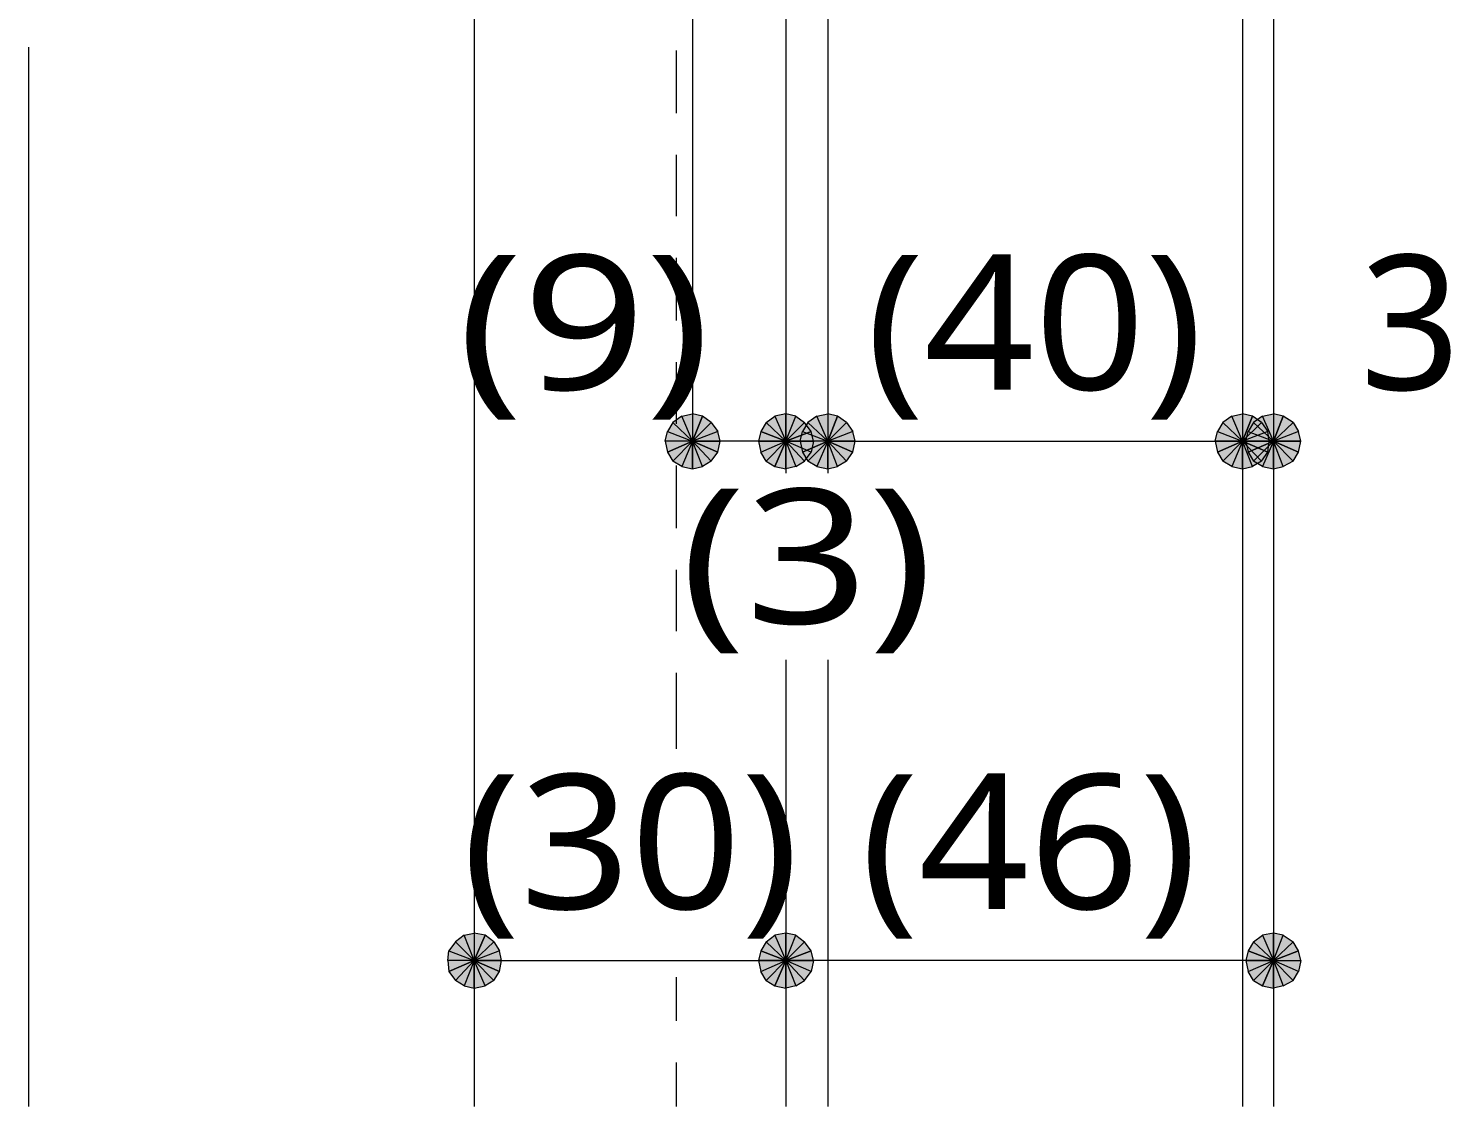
# Model space of a CAD drawing. Header units: millimetres. Extents: x 0 to 420, y 0 to 297.
# Drawn here: x 137.5 to 164.92, y 102.89 to 123.68 of the extents above; entities that cross this region are included whole.
import ezdxf
from ezdxf.enums import TextEntityAlignment as Align

# ---------------------------------------------------------------- set-up
doc = ezdxf.new("R2010")
doc.units = ezdxf.units.MM
doc.styles.add('kst32b', font='NotoSansJP-Variable.ttf')

msp = doc.modelspace()

# ---------------------------------------------------------------- hatches: boundary and pattern name
h = msp.add_hatch(color=7)
h.paths.add_polyline_path([(149.924, 116.078), (149.818, 115.909), (150.304, 115.718), (149.924, 116.078)])
h.paths.add_polyline_path([(149.818, 115.909), (150.304, 115.718), (149.775, 115.718), (149.818, 115.909)])
h.paths.add_polyline_path([(150.304, 115.718), (149.775, 115.718), (149.818, 115.506), (150.304, 115.718)])
h = msp.add_hatch(color=7)
h.paths.add_polyline_path([(150.495, 116.205), (150.304, 116.247), (150.304, 115.718), (150.495, 116.205)])
h.paths.add_polyline_path([(150.304, 116.247), (150.304, 115.718), (150.093, 116.205), (150.304, 116.247)])
h.paths.add_polyline_path([(150.304, 115.718), (150.093, 116.205), (149.924, 116.078), (150.304, 115.718)])
h = msp.add_hatch(color=7)
h.paths.add_polyline_path([(150.834, 115.718), (150.791, 115.909), (150.304, 115.718), (150.834, 115.718)])
h.paths.add_polyline_path([(150.791, 115.909), (150.304, 115.718), (150.664, 116.078), (150.791, 115.909)])
h.paths.add_polyline_path([(150.304, 115.718), (150.664, 116.078), (150.495, 116.205), (150.304, 115.718)])
h = msp.add_hatch(color=7)
h.paths.add_polyline_path([(152.104, 116.247), (151.892, 116.205), (152.104, 115.718), (152.104, 116.247)])
h.paths.add_polyline_path([(151.892, 116.205), (152.104, 115.718), (151.723, 116.078), (151.892, 116.205)])
h.paths.add_polyline_path([(152.104, 115.718), (151.723, 116.078), (151.617, 115.909), (152.104, 115.718)])
h = msp.add_hatch(color=7)
h.paths.add_polyline_path([(152.591, 115.909), (152.463, 116.078), (152.104, 115.718), (152.591, 115.909)])
h.paths.add_polyline_path([(152.463, 116.078), (152.104, 115.718), (152.294, 116.205), (152.463, 116.078)])
h.paths.add_polyline_path([(152.104, 115.718), (152.294, 116.205), (152.104, 116.247), (152.104, 115.718)])
h = msp.add_hatch(color=7)
h.paths.add_polyline_path([(152.527, 116.078), (152.421, 115.909), (152.908, 115.718), (152.527, 116.078)])
h.paths.add_polyline_path([(152.421, 115.909), (152.908, 115.718), (152.379, 115.718), (152.421, 115.909)])
h.paths.add_polyline_path([(152.908, 115.718), (152.379, 115.718), (152.421, 115.506), (152.908, 115.718)])
h = msp.add_hatch(color=7)
h.paths.add_polyline_path([(153.099, 116.205), (152.908, 116.247), (152.908, 115.718), (153.099, 116.205)])
h.paths.add_polyline_path([(152.908, 116.247), (152.908, 115.718), (152.696, 116.205), (152.908, 116.247)])
h.paths.add_polyline_path([(152.908, 115.718), (152.696, 116.205), (152.527, 116.078), (152.908, 115.718)])
h = msp.add_hatch(color=7)
h.paths.add_polyline_path([(153.437, 115.718), (153.395, 115.909), (152.908, 115.718), (153.437, 115.718)])
h.paths.add_polyline_path([(153.395, 115.909), (152.908, 115.718), (153.268, 116.078), (153.395, 115.909)])
h.paths.add_polyline_path([(152.908, 115.718), (153.268, 116.078), (153.099, 116.205), (152.908, 115.718)])
h = msp.add_hatch(color=7)
h.paths.add_polyline_path([(160.528, 116.078), (160.422, 115.909), (160.909, 115.718), (160.528, 116.078)])
h.paths.add_polyline_path([(160.422, 115.909), (160.909, 115.718), (160.38, 115.718), (160.422, 115.909)])
h.paths.add_polyline_path([(160.909, 115.718), (160.38, 115.718), (160.422, 115.506), (160.909, 115.718)])
h = msp.add_hatch(color=7)
h.paths.add_polyline_path([(161.1, 116.205), (160.909, 116.247), (160.909, 115.718), (161.1, 116.205)])
h.paths.add_polyline_path([(160.909, 116.247), (160.909, 115.718), (160.697, 116.205), (160.909, 116.247)])
h.paths.add_polyline_path([(160.909, 115.718), (160.697, 116.205), (160.528, 116.078), (160.909, 115.718)])
h = msp.add_hatch(color=7)
h.paths.add_polyline_path([(161.417, 115.718), (161.396, 115.909), (160.909, 115.718), (161.417, 115.718)])
h.paths.add_polyline_path([(161.396, 115.909), (160.909, 115.718), (161.269, 116.078), (161.396, 115.909)])
h.paths.add_polyline_path([(160.909, 115.718), (161.269, 116.078), (161.1, 116.205), (160.909, 115.718)])
h = msp.add_hatch(color=7)
h.paths.add_polyline_path([(161.121, 116.078), (161.015, 115.909), (161.502, 115.718), (161.121, 116.078)])
h.paths.add_polyline_path([(161.015, 115.909), (161.502, 115.718), (160.972, 115.718), (161.015, 115.909)])
h.paths.add_polyline_path([(161.502, 115.718), (160.972, 115.718), (161.015, 115.506), (161.502, 115.718)])
h = msp.add_hatch(color=7)
h.paths.add_polyline_path([(161.692, 116.205), (161.502, 116.247), (161.502, 115.718), (161.692, 116.205)])
h.paths.add_polyline_path([(161.502, 116.247), (161.502, 115.718), (161.29, 116.205), (161.502, 116.247)])
h.paths.add_polyline_path([(161.502, 115.718), (161.29, 116.205), (161.121, 116.078), (161.502, 115.718)])
h = msp.add_hatch(color=7)
h.paths.add_polyline_path([(162.031, 115.718), (161.988, 115.909), (161.502, 115.718), (162.031, 115.718)])
h.paths.add_polyline_path([(161.988, 115.909), (161.502, 115.718), (161.883, 116.078), (161.988, 115.909)])
h.paths.add_polyline_path([(161.502, 115.718), (161.883, 116.078), (161.692, 116.205), (161.502, 115.718)])
h = msp.add_hatch(color=7)
h.paths.add_polyline_path([(149.818, 115.506), (149.924, 115.337), (150.304, 115.718), (149.818, 115.506)])
h.paths.add_polyline_path([(149.924, 115.337), (150.304, 115.718), (150.093, 115.231), (149.924, 115.337)])
h.paths.add_polyline_path([(150.304, 115.718), (150.093, 115.231), (150.304, 115.189), (150.304, 115.718)])
h = msp.add_hatch(color=7)
h.paths.add_polyline_path([(150.304, 115.189), (150.495, 115.231), (150.304, 115.718), (150.304, 115.189)])
h.paths.add_polyline_path([(150.495, 115.231), (150.304, 115.718), (150.664, 115.337), (150.495, 115.231)])
h.paths.add_polyline_path([(150.304, 115.718), (150.664, 115.337), (150.791, 115.506), (150.304, 115.718)])
for points in [[(150.791, 115.506), (150.834, 115.718), (150.304, 115.718), (150.791, 115.506)], [(151.617, 115.909), (151.575, 115.718), (152.104, 115.718), (151.617, 115.909)], [(153.395, 115.506), (153.437, 115.718), (152.908, 115.718), (153.395, 115.506)], [(161.396, 115.506), (161.417, 115.718), (160.909, 115.718), (161.396, 115.506)], [(161.988, 115.506), (162.031, 115.718), (161.502, 115.718), (161.988, 115.506)], [(151.617, 105.897), (151.575, 105.706), (152.104, 105.706), (151.617, 105.897)], [(161.015, 105.897), (160.972, 105.706), (161.502, 105.706), (161.015, 105.897)], [(146.579, 105.495), (146.621, 105.706), (146.092, 105.706), (146.579, 105.495)]]:
    msp.add_hatch(color=7).paths.add_polyline_path(points)
h = msp.add_hatch(color=7)
h.paths.add_polyline_path([(151.575, 115.718), (151.617, 115.506), (152.104, 115.718), (151.575, 115.718)])
h.paths.add_polyline_path([(151.617, 115.506), (152.104, 115.718), (151.723, 115.337), (151.617, 115.506)])
h.paths.add_polyline_path([(152.104, 115.718), (151.723, 115.337), (151.892, 115.231), (152.104, 115.718)])
h = msp.add_hatch(color=7)
h.paths.add_polyline_path([(151.892, 115.231), (152.104, 115.189), (152.104, 115.718), (151.892, 115.231)])
h.paths.add_polyline_path([(152.104, 115.189), (152.104, 115.718), (152.294, 115.231), (152.104, 115.189)])
h.paths.add_polyline_path([(152.104, 115.718), (152.294, 115.231), (152.463, 115.337), (152.104, 115.718)])
h = msp.add_hatch(color=7)
h.paths.add_polyline_path([(152.463, 115.337), (152.591, 115.506), (152.104, 115.718), (152.463, 115.337)])
h.paths.add_polyline_path([(152.591, 115.506), (152.104, 115.718), (152.633, 115.718), (152.591, 115.506)])
h.paths.add_polyline_path([(152.104, 115.718), (152.633, 115.718), (152.591, 115.909), (152.104, 115.718)])
h = msp.add_hatch(color=7)
h.paths.add_polyline_path([(152.421, 115.506), (152.527, 115.337), (152.908, 115.718), (152.421, 115.506)])
h.paths.add_polyline_path([(152.527, 115.337), (152.908, 115.718), (152.696, 115.231), (152.527, 115.337)])
h.paths.add_polyline_path([(152.908, 115.718), (152.696, 115.231), (152.908, 115.189), (152.908, 115.718)])
h = msp.add_hatch(color=7)
h.paths.add_polyline_path([(152.908, 115.189), (153.099, 115.231), (152.908, 115.718), (152.908, 115.189)])
h.paths.add_polyline_path([(153.099, 115.231), (152.908, 115.718), (153.268, 115.337), (153.099, 115.231)])
h.paths.add_polyline_path([(152.908, 115.718), (153.268, 115.337), (153.395, 115.506), (152.908, 115.718)])
h = msp.add_hatch(color=7)
h.paths.add_polyline_path([(160.422, 115.506), (160.528, 115.337), (160.909, 115.718), (160.422, 115.506)])
h.paths.add_polyline_path([(160.528, 115.337), (160.909, 115.718), (160.697, 115.231), (160.528, 115.337)])
h.paths.add_polyline_path([(160.909, 115.718), (160.697, 115.231), (160.909, 115.189), (160.909, 115.718)])
h = msp.add_hatch(color=7)
h.paths.add_polyline_path([(160.909, 115.189), (161.1, 115.231), (160.909, 115.718), (160.909, 115.189)])
h.paths.add_polyline_path([(161.1, 115.231), (160.909, 115.718), (161.269, 115.337), (161.1, 115.231)])
h.paths.add_polyline_path([(160.909, 115.718), (161.269, 115.337), (161.396, 115.506), (160.909, 115.718)])
h = msp.add_hatch(color=7)
h.paths.add_polyline_path([(161.015, 115.506), (161.121, 115.337), (161.502, 115.718), (161.015, 115.506)])
h.paths.add_polyline_path([(161.121, 115.337), (161.502, 115.718), (161.29, 115.231), (161.121, 115.337)])
h.paths.add_polyline_path([(161.502, 115.718), (161.29, 115.231), (161.502, 115.189), (161.502, 115.718)])
h = msp.add_hatch(color=7)
h.paths.add_polyline_path([(161.502, 115.189), (161.692, 115.231), (161.502, 115.718), (161.502, 115.189)])
h.paths.add_polyline_path([(161.692, 115.231), (161.502, 115.718), (161.883, 115.337), (161.692, 115.231)])
h.paths.add_polyline_path([(161.502, 115.718), (161.883, 115.337), (161.988, 115.506), (161.502, 115.718)])
h = msp.add_hatch(color=7)
h.paths.add_polyline_path([(146.304, 106.193), (146.092, 106.236), (146.092, 105.706), (146.304, 106.193)])
h.paths.add_polyline_path([(146.092, 106.236), (146.092, 105.706), (145.902, 106.193), (146.092, 106.236)])
h.paths.add_polyline_path([(146.092, 105.706), (145.902, 106.193), (145.733, 106.066), (146.092, 105.706)])
h = msp.add_hatch(color=7)
h.paths.add_polyline_path([(146.621, 105.706), (146.579, 105.897), (146.092, 105.706), (146.621, 105.706)])
h.paths.add_polyline_path([(146.579, 105.897), (146.092, 105.706), (146.473, 106.066), (146.579, 105.897)])
h.paths.add_polyline_path([(146.092, 105.706), (146.473, 106.066), (146.304, 106.193), (146.092, 105.706)])
h = msp.add_hatch(color=7)
h.paths.add_polyline_path([(152.104, 106.236), (151.892, 106.193), (152.104, 105.706), (152.104, 106.236)])
h.paths.add_polyline_path([(151.892, 106.193), (152.104, 105.706), (151.723, 106.066), (151.892, 106.193)])
h.paths.add_polyline_path([(152.104, 105.706), (151.723, 106.066), (151.617, 105.897), (152.104, 105.706)])
h = msp.add_hatch(color=7)
h.paths.add_polyline_path([(152.591, 105.897), (152.463, 106.066), (152.104, 105.706), (152.591, 105.897)])
h.paths.add_polyline_path([(152.463, 106.066), (152.104, 105.706), (152.294, 106.193), (152.463, 106.066)])
h.paths.add_polyline_path([(152.104, 105.706), (152.294, 106.193), (152.104, 106.236), (152.104, 105.706)])
h = msp.add_hatch(color=7)
h.paths.add_polyline_path([(161.502, 106.236), (161.29, 106.193), (161.502, 105.706), (161.502, 106.236)])
h.paths.add_polyline_path([(161.29, 106.193), (161.502, 105.706), (161.121, 106.066), (161.29, 106.193)])
h.paths.add_polyline_path([(161.502, 105.706), (161.121, 106.066), (161.015, 105.897), (161.502, 105.706)])
h = msp.add_hatch(color=7)
h.paths.add_polyline_path([(161.988, 105.897), (161.883, 106.066), (161.502, 105.706), (161.988, 105.897)])
h.paths.add_polyline_path([(161.883, 106.066), (161.502, 105.706), (161.692, 106.193), (161.883, 106.066)])
h.paths.add_polyline_path([(161.502, 105.706), (161.692, 106.193), (161.502, 106.236), (161.502, 105.706)])
h = msp.add_hatch(color=7)
h.paths.add_polyline_path([(145.733, 106.066), (145.605, 105.897), (146.092, 105.706), (145.733, 106.066)])
h.paths.add_polyline_path([(145.605, 105.897), (146.092, 105.706), (145.584, 105.706), (145.605, 105.897)])
h.paths.add_polyline_path([(146.092, 105.706), (145.584, 105.706), (145.605, 105.495), (146.092, 105.706)])
h = msp.add_hatch(color=7)
h.paths.add_polyline_path([(152.463, 105.325), (152.591, 105.495), (152.104, 105.706), (152.463, 105.325)])
h.paths.add_polyline_path([(152.591, 105.495), (152.104, 105.706), (152.633, 105.706), (152.591, 105.495)])
h.paths.add_polyline_path([(152.104, 105.706), (152.633, 105.706), (152.591, 105.897), (152.104, 105.706)])
h = msp.add_hatch(color=7)
h.paths.add_polyline_path([(161.883, 105.325), (161.988, 105.495), (161.502, 105.706), (161.883, 105.325)])
h.paths.add_polyline_path([(161.988, 105.495), (161.502, 105.706), (162.031, 105.706), (161.988, 105.495)])
h.paths.add_polyline_path([(161.502, 105.706), (162.031, 105.706), (161.988, 105.897), (161.502, 105.706)])
h = msp.add_hatch(color=7)
h.paths.add_polyline_path([(145.605, 105.495), (145.733, 105.325), (146.092, 105.706), (145.605, 105.495)])
h.paths.add_polyline_path([(145.733, 105.325), (146.092, 105.706), (145.902, 105.22), (145.733, 105.325)])
h.paths.add_polyline_path([(146.092, 105.706), (145.902, 105.22), (146.092, 105.177), (146.092, 105.706)])
h = msp.add_hatch(color=7)
h.paths.add_polyline_path([(146.092, 105.177), (146.304, 105.22), (146.092, 105.706), (146.092, 105.177)])
h.paths.add_polyline_path([(146.304, 105.22), (146.092, 105.706), (146.473, 105.325), (146.304, 105.22)])
h.paths.add_polyline_path([(146.092, 105.706), (146.473, 105.325), (146.579, 105.495), (146.092, 105.706)])
h = msp.add_hatch(color=7)
h.paths.add_polyline_path([(151.575, 105.706), (151.617, 105.495), (152.104, 105.706), (151.575, 105.706)])
h.paths.add_polyline_path([(151.617, 105.495), (152.104, 105.706), (151.723, 105.325), (151.617, 105.495)])
h.paths.add_polyline_path([(152.104, 105.706), (151.723, 105.325), (151.892, 105.22), (152.104, 105.706)])
h = msp.add_hatch(color=7)
h.paths.add_polyline_path([(151.892, 105.22), (152.104, 105.177), (152.104, 105.706), (151.892, 105.22)])
h.paths.add_polyline_path([(152.104, 105.177), (152.104, 105.706), (152.294, 105.22), (152.104, 105.177)])
h.paths.add_polyline_path([(152.104, 105.706), (152.294, 105.22), (152.463, 105.325), (152.104, 105.706)])
h = msp.add_hatch(color=7)
h.paths.add_polyline_path([(160.972, 105.706), (161.015, 105.495), (161.502, 105.706), (160.972, 105.706)])
h.paths.add_polyline_path([(161.015, 105.495), (161.502, 105.706), (161.121, 105.325), (161.015, 105.495)])
h.paths.add_polyline_path([(161.502, 105.706), (161.121, 105.325), (161.29, 105.22), (161.502, 105.706)])
h = msp.add_hatch(color=7)
h.paths.add_polyline_path([(161.29, 105.22), (161.502, 105.177), (161.502, 105.706), (161.29, 105.22)])
h.paths.add_polyline_path([(161.502, 105.177), (161.502, 105.706), (161.692, 105.22), (161.502, 105.177)])
h.paths.add_polyline_path([(161.502, 105.706), (161.692, 105.22), (161.883, 105.325), (161.502, 105.706)])

# ---------------------------------------------------------------- linework, layer by layer
at = {"lineweight": 13}
for points in [[(161.502, 133.625), (161.502, 102.891)], [(152.908, 132.186), (152.908, 115.104)], [(160.909, 131.868), (160.909, 102.891)], [(146.092, 130.619), (146.092, 102.891)], [(152.104, 130.408), (152.104, 115.104)], [(150.304, 127.868), (150.304, 115.718)], [(137.499, 123.317), (137.499, 102.891)], [(149.987, 123.254), (149.987, 122.047)], [(149.987, 121.243), (149.987, 120.057)], [(149.987, 119.253), (149.987, 118.046)], [(149.987, 117.242), (149.987, 116.057)], [(152.104, 115.718), (150.304, 115.718)], [(152.908, 115.718), (152.104, 115.718)], [(152.908, 115.718), (160.909, 115.718)], [(160.909, 115.718), (161.502, 115.718)], [(149.987, 115.252), (149.987, 114.046)], [(149.987, 113.242), (149.987, 112.056)], [(152.104, 111.506), (152.104, 102.891)], [(152.908, 111.506), (152.908, 102.891)], [(149.987, 111.252), (149.987, 109.791)], [(146.092, 105.706), (152.104, 105.706)], [(161.502, 105.706), (152.104, 105.706)], [(149.987, 105.389), (149.987, 104.542)], [(149.987, 103.738), (149.987, 102.891)]]:
    msp.add_lwpolyline(points, dxfattribs=at)
at = {"lineweight": 0}
for points in [[(149.924, 116.078), (149.818, 115.909), (150.304, 115.718)], [(150.304, 115.718), (150.093, 116.205), (149.924, 116.078)], [(150.304, 116.247), (150.304, 115.718), (150.093, 116.205)], [(150.495, 116.205), (150.304, 116.247), (150.304, 115.718)], [(150.304, 115.718), (150.664, 116.078), (150.495, 116.205)], [(150.791, 115.909), (150.304, 115.718), (150.664, 116.078)], [(152.104, 115.718), (151.723, 116.078), (151.617, 115.909)], [(151.892, 116.205), (152.104, 115.718), (151.723, 116.078)], [(152.104, 116.247), (151.892, 116.205), (152.104, 115.718)], [(152.104, 115.718), (152.294, 116.205), (152.104, 116.247)], [(152.463, 116.078), (152.104, 115.718), (152.294, 116.205)], [(152.591, 115.909), (152.463, 116.078), (152.104, 115.718)], [(152.527, 116.078), (152.421, 115.909), (152.908, 115.718)], [(152.908, 115.718), (152.696, 116.205), (152.527, 116.078)], [(152.908, 116.247), (152.908, 115.718), (152.696, 116.205)], [(153.099, 116.205), (152.908, 116.247), (152.908, 115.718)], [(152.908, 115.718), (153.268, 116.078), (153.099, 116.205)], [(153.395, 115.909), (152.908, 115.718), (153.268, 116.078)], [(160.528, 116.078), (160.422, 115.909), (160.909, 115.718)], [(160.909, 115.718), (160.697, 116.205), (160.528, 116.078)], [(160.909, 116.247), (160.909, 115.718), (160.697, 116.205)], [(161.1, 116.205), (160.909, 116.247), (160.909, 115.718)], [(160.909, 115.718), (161.269, 116.078), (161.1, 116.205)], [(161.396, 115.909), (160.909, 115.718), (161.269, 116.078)], [(161.121, 116.078), (161.015, 115.909), (161.502, 115.718)], [(161.502, 115.718), (161.29, 116.205), (161.121, 116.078)], [(161.502, 116.247), (161.502, 115.718), (161.29, 116.205)], [(161.692, 116.205), (161.502, 116.247), (161.502, 115.718)], [(161.502, 115.718), (161.883, 116.078), (161.692, 116.205)], [(161.988, 115.909), (161.502, 115.718), (161.883, 116.078)], [(149.818, 115.909), (150.304, 115.718), (149.775, 115.718)], [(150.304, 115.718), (149.775, 115.718), (149.818, 115.506)], [(149.818, 115.506), (149.924, 115.337), (150.304, 115.718)], [(149.924, 115.337), (150.304, 115.718), (150.093, 115.231)], [(150.304, 115.718), (150.093, 115.231), (150.304, 115.189)], [(150.834, 115.718), (150.791, 115.909), (150.304, 115.718)], [(150.304, 115.189), (150.495, 115.231), (150.304, 115.718)], [(150.495, 115.231), (150.304, 115.718), (150.664, 115.337)], [(150.304, 115.718), (150.664, 115.337), (150.791, 115.506)], [(150.791, 115.506), (150.834, 115.718), (150.304, 115.718)], [(151.617, 115.909), (151.575, 115.718), (152.104, 115.718)], [(151.575, 115.718), (151.617, 115.506), (152.104, 115.718)], [(151.617, 115.506), (152.104, 115.718), (151.723, 115.337)], [(152.104, 115.718), (151.723, 115.337), (151.892, 115.231)], [(151.892, 115.231), (152.104, 115.189), (152.104, 115.718)], [(152.104, 115.718), (152.633, 115.718), (152.591, 115.909)], [(152.104, 115.189), (152.104, 115.718), (152.294, 115.231)], [(152.104, 115.718), (152.294, 115.231), (152.463, 115.337)], [(152.463, 115.337), (152.591, 115.506), (152.104, 115.718)], [(152.591, 115.506), (152.104, 115.718), (152.633, 115.718)], [(152.421, 115.909), (152.908, 115.718), (152.379, 115.718)], [(152.908, 115.718), (152.379, 115.718), (152.421, 115.506)], [(152.421, 115.506), (152.527, 115.337), (152.908, 115.718)], [(152.527, 115.337), (152.908, 115.718), (152.696, 115.231)], [(152.908, 115.718), (152.696, 115.231), (152.908, 115.189)], [(153.437, 115.718), (153.395, 115.909), (152.908, 115.718)], [(152.908, 115.189), (153.099, 115.231), (152.908, 115.718)], [(153.099, 115.231), (152.908, 115.718), (153.268, 115.337)], [(152.908, 115.718), (153.268, 115.337), (153.395, 115.506)], [(153.395, 115.506), (153.437, 115.718), (152.908, 115.718)], [(160.422, 115.909), (160.909, 115.718), (160.38, 115.718)], [(160.909, 115.718), (160.38, 115.718), (160.422, 115.506)], [(160.422, 115.506), (160.528, 115.337), (160.909, 115.718)], [(160.528, 115.337), (160.909, 115.718), (160.697, 115.231)], [(160.909, 115.718), (160.697, 115.231), (160.909, 115.189)], [(161.417, 115.718), (161.396, 115.909), (160.909, 115.718)], [(160.909, 115.189), (161.1, 115.231), (160.909, 115.718)], [(161.1, 115.231), (160.909, 115.718), (161.269, 115.337)], [(160.909, 115.718), (161.269, 115.337), (161.396, 115.506)], [(161.396, 115.506), (161.417, 115.718), (160.909, 115.718)], [(161.015, 115.909), (161.502, 115.718), (160.972, 115.718)], [(161.502, 115.718), (160.972, 115.718), (161.015, 115.506)], [(161.015, 115.506), (161.121, 115.337), (161.502, 115.718)], [(161.121, 115.337), (161.502, 115.718), (161.29, 115.231)], [(161.502, 115.718), (161.29, 115.231), (161.502, 115.189)], [(162.031, 115.718), (161.988, 115.909), (161.502, 115.718)], [(161.502, 115.189), (161.692, 115.231), (161.502, 115.718)], [(161.692, 115.231), (161.502, 115.718), (161.883, 115.337)], [(161.502, 115.718), (161.883, 115.337), (161.988, 115.506)], [(161.988, 115.506), (162.031, 115.718), (161.502, 115.718)], [(146.092, 105.706), (145.902, 106.193), (145.733, 106.066)], [(146.092, 106.236), (146.092, 105.706), (145.902, 106.193)], [(146.304, 106.193), (146.092, 106.236), (146.092, 105.706)], [(146.092, 105.706), (146.473, 106.066), (146.304, 106.193)], [(151.892, 106.193), (152.104, 105.706), (151.723, 106.066)], [(152.104, 106.236), (151.892, 106.193), (152.104, 105.706)], [(152.104, 105.706), (152.294, 106.193), (152.104, 106.236)], [(152.463, 106.066), (152.104, 105.706), (152.294, 106.193)], [(161.29, 106.193), (161.502, 105.706), (161.121, 106.066)], [(161.502, 106.236), (161.29, 106.193), (161.502, 105.706)], [(161.502, 105.706), (161.692, 106.193), (161.502, 106.236)], [(161.883, 106.066), (161.502, 105.706), (161.692, 106.193)], [(145.605, 105.897), (146.092, 105.706), (145.584, 105.706)], [(145.733, 106.066), (145.605, 105.897), (146.092, 105.706)], [(146.579, 105.897), (146.092, 105.706), (146.473, 106.066)], [(146.621, 105.706), (146.579, 105.897), (146.092, 105.706)], [(151.617, 105.897), (151.575, 105.706), (152.104, 105.706)], [(152.104, 105.706), (151.723, 106.066), (151.617, 105.897)], [(152.591, 105.897), (152.463, 106.066), (152.104, 105.706)], [(152.104, 105.706), (152.633, 105.706), (152.591, 105.897)], [(161.015, 105.897), (160.972, 105.706), (161.502, 105.706)], [(161.502, 105.706), (161.121, 106.066), (161.015, 105.897)], [(161.988, 105.897), (161.883, 106.066), (161.502, 105.706)], [(161.502, 105.706), (162.031, 105.706), (161.988, 105.897)], [(146.092, 105.706), (145.584, 105.706), (145.605, 105.495)], [(145.605, 105.495), (145.733, 105.325), (146.092, 105.706)], [(145.733, 105.325), (146.092, 105.706), (145.902, 105.22)], [(146.092, 105.706), (145.902, 105.22), (146.092, 105.177)], [(146.092, 105.177), (146.304, 105.22), (146.092, 105.706)], [(146.304, 105.22), (146.092, 105.706), (146.473, 105.325)], [(146.092, 105.706), (146.473, 105.325), (146.579, 105.495)], [(146.579, 105.495), (146.621, 105.706), (146.092, 105.706)], [(151.575, 105.706), (151.617, 105.495), (152.104, 105.706)], [(151.617, 105.495), (152.104, 105.706), (151.723, 105.325)], [(152.104, 105.706), (151.723, 105.325), (151.892, 105.22)], [(151.892, 105.22), (152.104, 105.177), (152.104, 105.706)], [(152.104, 105.177), (152.104, 105.706), (152.294, 105.22)], [(152.104, 105.706), (152.294, 105.22), (152.463, 105.325)], [(152.463, 105.325), (152.591, 105.495), (152.104, 105.706)], [(152.591, 105.495), (152.104, 105.706), (152.633, 105.706)], [(160.972, 105.706), (161.015, 105.495), (161.502, 105.706)], [(161.015, 105.495), (161.502, 105.706), (161.121, 105.325)], [(161.502, 105.706), (161.121, 105.325), (161.29, 105.22)], [(161.29, 105.22), (161.502, 105.177), (161.502, 105.706)], [(161.502, 105.177), (161.502, 105.706), (161.692, 105.22)], [(161.502, 105.706), (161.692, 105.22), (161.883, 105.325)], [(161.883, 105.325), (161.988, 105.495), (161.502, 105.706)], [(161.988, 105.495), (161.502, 105.706), (162.031, 105.706)]]:
    msp.add_lwpolyline(points, close=True, dxfattribs=at)

# ---------------------------------------------------------------- texts
at = {"style": 'kst32b'}
for s, p, p2 in [('(9)', (145.775, 116.713), (150.648, 116.713)), ('(40)', (153.649, 116.713), (160.146, 116.713)), ('(3)', (150.072, 112.204), (154.945, 112.204)), ('(30)', (145.86, 106.701), (152.357, 106.701)), ('(46)', (153.543, 106.701), (160.04, 106.701))]:
    msp.add_text(s, height=2.5989, dxfattribs=at).set_placement(p, p2, align=Align.FIT)
msp.add_text('3', height=2.599, dxfattribs=at).set_placement((163.174, 116.713))

doc.saveas('drawing.dxf')
